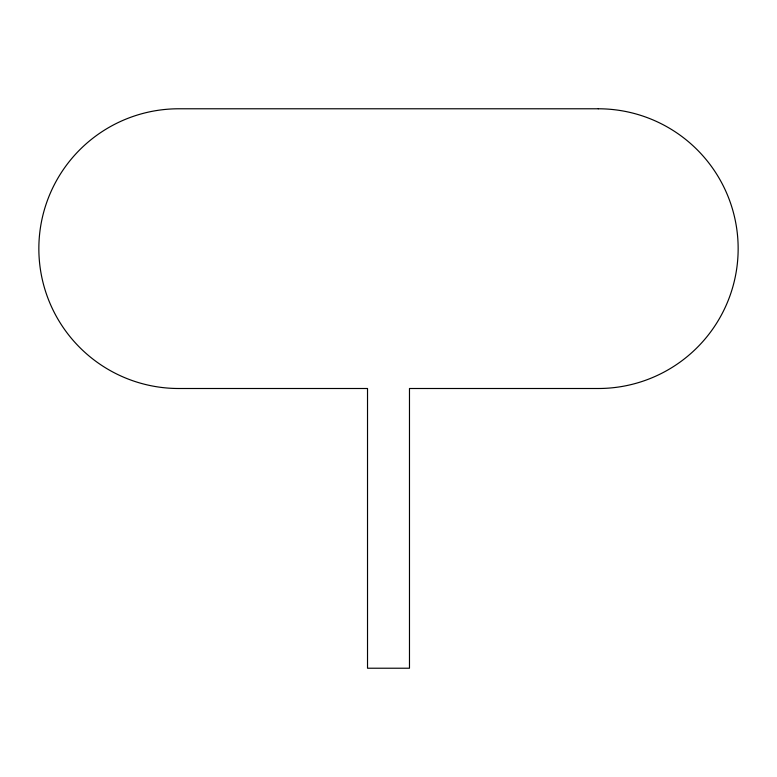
<?xml version="1.0" encoding="UTF-8"?>
<svg xmlns="http://www.w3.org/2000/svg" width="777" height="777" viewBox="0 0 777 777"><rect width="100%" height="100%" fill="white"/><g stroke="black" fill="none" stroke-linecap="round" stroke-linejoin="round"><path stroke-width="1.17" d="M598.29 108.78L178.71 108.78A139.86 139.86 0 0 0 38.85 248.64A139.86 139.86 0 0 0 178.71 388.5L367.521 388.5L367.521 668.22L409.479 668.22L409.479 388.5L598.29 388.5A139.86 139.86 0 0 0 738.15 248.64A139.86 139.86 0 0 0 598.29 108.78"/></g></svg>
